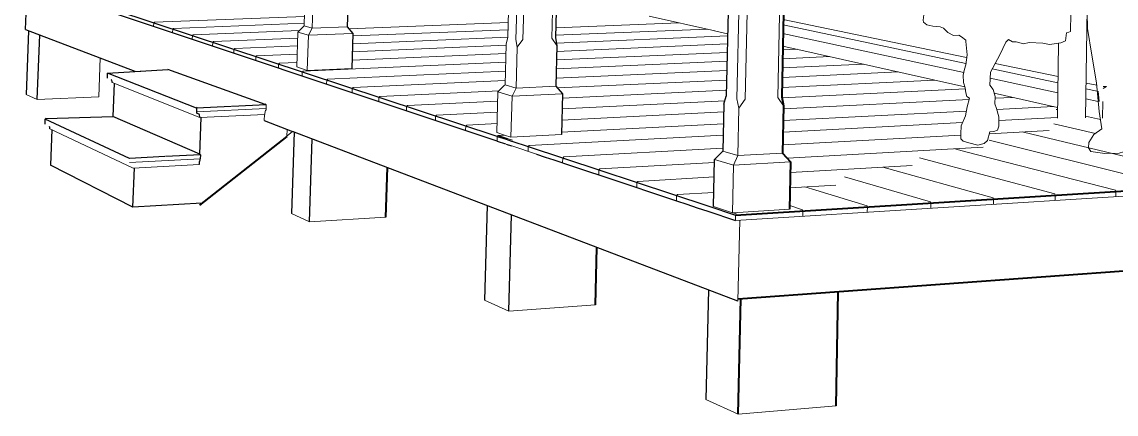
# Model space of a CAD drawing. Header units: inches. Extents: x -4969 to 16721, y 2489 to 24693.
# Drawn here: x 2098 to 2870, y 12420 to 12697 of the extents above; entities that cross this region are included whole.
import ezdxf

# ---------------------------------------------------------------- set-up
doc = ezdxf.new("R2010")
doc.units = ezdxf.units.IN
doc.header["$MEASUREMENT"] = 0
for name, color, linetype, lineweight in [('1', 1, 'Continuous', 9), ('2', 6, 'Continuous', 20), ('3', 3, 'Continuous', 30), ('4', 2, 'Continuous', 40)]:
    doc.layers.add(name, color=color, linetype=linetype, lineweight=lineweight)

# ---------------------------------------------------------------- blocks, each defined once
blk = doc.blocks.new('Frank and Olga')
at = {"layer": '2'}
for points in [[(2281.6, 11490.28), (2282.47, 11498.39), (2283.78, 11505.9), (2283.55, 11507.91), (2283.47, 11514.34), (2282.39, 11514.96), (2281.46, 11518.13), (2281.77, 11521.15), (2281.67, 11526.72), (2282.12, 11530.35), (2282.72, 11538.97), (2283.78, 11545.93), (2282.42, 11547.59), (2280.3, 11549.41), (2279.7, 11552.13), (2280.46, 11556.52), (2281.21, 11559.39), (2281.82, 11563.32), (2282.36, 11566.74), (2283.13, 11568.75), (2283.75, 11569.84), (2284.53, 11570.46), (2285.61, 11575.18), (2287.78, 11578.82), (2288.09, 11581.76), (2289.05, 11583.14), (2292.97, 11586.01), (2295.59, 11587.1), (2299.06, 11587.89), (2301.04, 11587.65), (2302.58, 11589.53), (2304.36, 11590.52), (2306.15, 11591.02), (2309.07, 11592.6), (2309.66, 11593.02), (2309.66, 11593.88), (2308.8, 11595.56), (2308.26, 11597.84), (2307.87, 11597.98), (2307.46, 11598.55), (2307.21, 11600.55), (2307.02, 11602.86), (2307.24, 11603.65), (2307.72, 11604.64), (2307.48, 11605.37), (2307.45, 11606.86), (2307.48, 11608.16), (2306.97, 11608.89), (2306.56, 11611.91), (2307.13, 11614.76), (2308.18, 11616.39), (2310.53, 11618.37), (2311.52, 11618.68), (2313.32, 11619.18), (2314, 11619.58), (2315.29, 11620.47), (2317.47, 11620.42), (2318.31, 11619.97), (2320.09, 11619.97), (2320.99, 11619.77), (2321.73, 11619.48), (2323.61, 11619.63), (2325.3, 11618.93), (2327.43, 11617.64), (2329.21, 11614.97), (2328.96, 11613.43), (2329.01, 11609.57), (2329.26, 11605.65), (2329.51, 11604.41), (2329.31, 11601.59), (2328.37, 11599.16), (2328.05, 11597.62), (2327.12, 11596.51), (2326.19, 11596.07), (2325.88, 11595.52), (2326.19, 11594.46), (2326.99, 11593.04), (2327.18, 11591.74), (2327.06, 11590.56), (2327.18, 11588.7), (2331.02, 11587.28), (2333.42, 11586.5), (2336, 11585.36), (2338.08, 11583.83), (2339.68, 11587.11), (2344.18, 11591.51), (2347.44, 11593.82), (2350.08, 11596.53), (2354.18, 11601.56), (2353.17, 11603.57), (2352.17, 11607.6), (2352.55, 11615.73), (2350.62, 11617.43), (2350.8, 11617.57), (2348.88, 11618.44), (2345.47, 11621.54), (2344.24, 11623.58), (2343.99, 11625.01), (2344.37, 11626.34), (2345.41, 11627.28), (2348.29, 11628.42), (2350.71, 11628.91), (2354.63, 11629.26), (2355.75, 11631.99), (2357.48, 11633.73), (2359.02, 11634.22), (2362.53, 11634.23), (2366.79, 11634), (2369.81, 11633.07), (2371.59, 11632.07), (2373.22, 11630.49), (2375.4, 11629), (2377.03, 11628.06), (2377.88, 11627.22), (2378.17, 11626.43), (2378.32, 11625.93), (2379.51, 11625.23), (2383.08, 11622.8), (2384.91, 11621.07), (2386.1, 11619.29), (2386.99, 11617.3), (2387.19, 11614.97), (2386.5, 11613.44), (2385.01, 11612), (2382.38, 11610.91), (2380.4, 11610.56), (2379.58, 11610.55), (2378.66, 11610.61), (2379.27, 11609.75), (2378.63, 11608.96), (2379.58, 11608.33), (2379.65, 11606.96), (2378.51, 11606.52), (2378.92, 11605.85), (2378.12, 11605.6), (2377.06, 11605.65), (2376.33, 11605.27), (2377.98, 11603.52), (2379.16, 11602.18), (2379.85, 11599.75), (2381.53, 11597.54), (2381.71, 11596.67), (2385.49, 11596.36), (2388.4, 11595.62), (2392.37, 11594.38), (2395.22, 11592.71), (2396.45, 11592.46), (2398.13, 11591.59), (2399.86, 11591.3), (2400.79, 11588.33), (2401.16, 11583.93), (2402.59, 11578.48), (2403.55, 11575.87), (2405.68, 11570.16), (2408.1, 11564.35), (2409.6, 11560.07), (2410.45, 11555.5), (2409.83, 11549.77), (2408.75, 11544.81), (2405.33, 11533.45), (2403.15, 11529.41), (2402.12, 11525.88), (2401.85, 11522.83), (2401.45, 11522.19), (2399.9, 11522.51), (2397.7, 11522.65), (2396.4, 11522.85), (2395.96, 11521.06), (2395.56, 11517.67), (2394.14, 11515.81), (2390.79, 11511.72), (2388.44, 11510.48), (2385.91, 11503.53), (2384.86, 11502.73), (2384.86, 11492.88), (2384.1, 11479.41), (2383.56, 11472.28), (2385.81, 11467.1), (2385.88, 11463.84), (2383.2, 11433.63), (2381.39, 11424.11), (2384.11, 11420.78), (2384.41, 11416.85), (2383.66, 11412.46), (2382.6, 11410.95), (2384.26, 11405.51), (2384.87, 11402.18), (2383.2, 11400.52), (2380.18, 11400.06), (2374.58, 11399.76), (2371.1, 11400.21), (2370.2, 11404.14), (2370.2, 11409.14), (2369.74, 11409.89), (2367.32, 11414.13), (2365.81, 11422.9), (2364.45, 11431.36), (2362.18, 11441.8), (2362.08, 11447.95), (2360.43, 11455.69), (2360.43, 11460.15), (2358.69, 11466.34), (2358.21, 11460.34), (2358.3, 11451.73), (2358.5, 11437.11), (2358.3, 11430.43), (2359.66, 11424.82), (2360.24, 11419.11), (2360.68, 11414.81), (2359.52, 11413.65), (2359.6, 11409), (2358.51, 11406.91), (2356.89, 11406.29), (2353.95, 11402.96), (2350.69, 11401.88), (2345.43, 11401.8), (2340.24, 11402.58), (2339.39, 11403.89), (2339.55, 11405.83), (2341.33, 11408.85), (2344.27, 11410.94), (2343.34, 11417.36), (2342.33, 11427.96), (2340.59, 11438.31), (2338.95, 11448.18), (2338.69, 11465.43), (2339, 11484.66), (2339, 11497.25), (2337.7, 11491.67), (2336.11, 11490.08), (2335.22, 11489.84), (2334.63, 11477.63), (2332.81, 11453.68), (2332.74, 11447.04), (2332.05, 11446.73), (2331.19, 11446.48), (2330.88, 11443.57), (2329.14, 11442.89), (2324.93, 11442.27), (2322.39, 11442.7), (2317.37, 11442.95), (2315.32, 11442.4), (2312.61, 11443.2), (2311.18, 11443.26), (2309.69, 11444.07), (2308.76, 11443.08), (2306.58, 11438.36), (2303.1, 11432.01), (2302.79, 11427.14), (2304.03, 11425.59), (2304.8, 11422.88), (2304.72, 11420.17), (2305.34, 11418.54), (2306.12, 11415.45), (2306.19, 11411.96), (2305.65, 11410.43), (2304.25, 11410.01), (2302.77, 11409.88), (2301.91, 11406.66), (2300.76, 11405.52), (2298.37, 11404.88), (2295.06, 11405.77), (2292.94, 11406.33), (2292.03, 11407.25), (2292.03, 11409.11), (2292.24, 11412.11), (2293.79, 11415.79), (2294.46, 11419.08), (2295.24, 11422.37), (2294.27, 11422.95), (2293.98, 11424.3), (2293.69, 11426.14), (2293.11, 11428.08), (2292.92, 11430.79), (2293.4, 11433.01), (2293.88, 11434.66), (2294.37, 11438.43), (2293.98, 11443.27), (2293.88, 11443.76), (2292.34, 11445.01), (2291.37, 11445.69), (2289.34, 11445.5), (2287.3, 11446.66), (2285.66, 11448.3), (2284.4, 11448.79), (2281.69, 11448.98), (2279.46, 11449.56), (2278.21, 11450.43), (2278.1, 11451.28), (2279.43, 11462.18), (2281.01, 11478.63), (2281.61, 11494.72)], [(2391.18, 11563.94), (2392.97, 11562.33), (2393.03, 11559.29), (2393.16, 11553.72), (2392.79, 11550.25), (2394.15, 11547.27), (2394.95, 11545.48), (2394.46, 11543.87), (2394.89, 11542.75), (2394.15, 11541.02), (2394.21, 11539.1), (2392.04, 11534.45), (2389.07, 11528.44), (2388.02, 11535.13), (2387.77, 11545.73), (2388.95, 11553.53), (2390.37, 11559.23), (2391.18, 11563.94)], [(2293.96, 11536.54), (2293.96, 11539.56), (2294.62, 11541.72), (2295.45, 11545.62), (2297.02, 11544.98), (2299.72, 11544.43), (2298.88, 11542.19), (2297.56, 11540.8), (2296.09, 11540.02), (2295, 11537.54), (2293.96, 11536.54)]]:
    blk.add_lwpolyline(points, dxfattribs=at)

msp = doc.modelspace()

# ---------------------------------------------------------------- linework, layer by layer
at = {"layer": '1'}
for p, q in [((2641.5643463, 13129.3359749), (2631.4254964, 12643.8586521)), ((2458.1862351, 13105.8589401), (2446.6712797, 12684.9966658)), ((2463.0289652, 13105.9283674), (2451.5809641, 12684.8752852)), ((2483.0378622, 13105.4444476), (2471.9235938, 12685.7212941)), ((2303.691595, 12717.5762138), (2302.8896843, 12692.8150312)), ((2849.8036853, 12706.9418654), (2848.774051, 12629.5559126)), ((2297.2790868, 12701.1995028), (2191.5237292, 12697.167964)), ((2540.7615754, 12701.4257684), (2586.9679106, 12691.1170478)), ((2635.3744919, 12698.9988151), (2764.8234398, 12672.109651)), ((2190.9100817, 12694.1615242), (2191.0004344, 12696.650884)), ((2204.3124702, 12689.6865383), (2204.4032107, 12692.2196156)), ((2204.4032107, 12692.2196156), (2204.9343411, 12692.7461135)), ((2297.1203428, 12696.3287299), (2204.9343411, 12692.7461135)), ((2293.7436401, 12691.1371631), (2218.8199402, 12688.1676464)), ((2297.0614879, 12694.5228757), (2302.8896843, 12692.8150312)), ((2300.1675295, 12687.9339937), (2302.8896843, 12692.8150312)), ((2302.8896843, 12692.8150312), (2327.5245228, 12693.7864615)), ((2441.2335351, 12696.9827595), (2328.6350091, 12692.5200434)), ((2441.0915209, 12691.8301529), (2331.4948147, 12687.3984949)), ((2581.7707301, 12692.2765486), (2474.6626735, 12687.8560527)), ((2561.8794159, 12696.7143383), (2474.803505, 12693.1933324)), ((2635.2960843, 12695.226798), (2764.3001054, 12668.0276423)), ((2218.1896433, 12685.0530243), (2218.2807425, 12687.6313821)), ((2218.2807425, 12687.6313821), (2218.8199402, 12688.1676464)), ((2232.6587101, 12682.8776929), (2233.2062169, 12683.4240922)), ((2292.6329925, 12685.8270763), (2233.2062169, 12683.4240922)), ((2292.774446, 12690.1481447), (2300.1675295, 12687.9339937)), ((2299.360599, 12663.0864546), (2300.1675295, 12687.9339937)), ((2300.1675295, 12687.9339937), (2331.551173, 12689.1943985)), ((2440.9394631, 12686.4642497), (2331.3235265, 12681.9402502)), ((2446.6712797, 12684.9966658), (2447.6091838, 12679.4786377)), ((2451.5809641, 12684.8752852), (2447.6091838, 12679.4786377)), ((2471.9235938, 12685.7212941), (2475.5860761, 12680.664974)), ((2595.9912757, 12687.4125652), (2475.2932492, 12682.3261184)), ((2586.8415556, 12690.9806531), (2596.0249024, 12688.9305348)), ((2635.1702134, 12689.171423), (2762.7628178, 12661.6308018)), ((2232.5672851, 12680.2524065), (2232.6587101, 12682.8776929)), ((2247.4729661, 12675.2754793), (2247.5646796, 12677.949434)), ((2247.5646796, 12677.949434), (2248.1207478, 12678.5063578)), ((2292.4532385, 12680.3360203), (2248.1207478, 12678.5063578)), ((2439.7136698, 12680.8267265), (2331.1450026, 12676.2514342)), ((2447.6091838, 12679.4786377), (2446.821204, 12650.6385764)), ((2595.7335683, 12675.7792043), (2475.317757, 12670.4811418)), ((2595.8652012, 12681.721342), (2475.4773575, 12676.538646)), ((2645.1884185, 12677.9551219), (2634.92768, 12677.5036693)), ((2634.9844156, 12680.2330946), (2763.5625189, 12651.5289276)), ((2829.6702382, 12682.4138893), (2828.9270095, 12629.3116971)), ((2152.2032334, 12644.4978171), (2153.2309528, 12671.8443449)), ((2262.93632, 12670.112348), (2263.0282798, 12672.8368094)), ((2263.0282798, 12672.8368094), (2263.5931728, 12673.4046703)), ((2292.2658908, 12674.6129937), (2263.5931728, 12673.4046703)), ((2279.0813986, 12667.5292764), (2279.6553916, 12668.1085114)), ((2292.0704578, 12668.64298), (2279.6553916, 12668.1085114)), ((2439.3845067, 12668.9001484), (2296.341783, 12662.6065456)), ((2439.5526388, 12674.992087), (2330.9587747, 12670.3171218)), ((2595.5960012, 12669.5691845), (2475.1509601, 12664.1505031)), ((2668.1343589, 12672.8326004), (2634.7994104, 12671.3329)), ((2784.999213, 12667.9187349), (2829.338454, 12658.708578)), ((2182.1879047, 12662.6993433), (2181.6195497, 12662.2619095)), ((2278.9892401, 12664.7523638), (2279.0813986, 12667.5292764)), ((2439.2087929, 12662.533507), (2313.6894504, 12656.8865387)), ((2595.4520893, 12663.0727501), (2474.9764688, 12657.5278301)), ((2716.7069762, 12661.9891015), (2634.5247056, 12658.1174504)), ((2691.9568112, 12667.5144036), (2634.6652253, 12664.8775443)), ((2782.9061709, 12664.104747), (2829.2771413, 12654.3279103)), ((2161.6799229, 12654.5240352), (2223.56082, 12629.7362051)), ((2313.0039941, 12653.3950191), (2313.0963815, 12656.283135)), ((2313.0963815, 12656.283135), (2313.6894504, 12656.8865387)), ((2439.024973, 12655.8731537), (2331.7384979, 12650.9352673)), ((2438.9442077, 12652.9467837), (2446.821204, 12650.6385764)), ((2595.3013833, 12656.2696185), (2475.9895402, 12650.6487732)), ((2742.4401216, 12656.2443558), (2634.3773921, 12651.030518)), ((2781.4421018, 12657.5989138), (2829.1787082, 12647.295058)), ((2856.6266118, 12652.5611887), (2849.1008952, 12654.1210863)), ((2331.0430233, 12647.3718836), (2331.1354261, 12650.3190088)), ((2331.1354261, 12650.3190088), (2331.7384979, 12650.9352673)), ((2349.9189353, 12644.1087455), (2350.532339, 12644.7384168)), ((2434.7467656, 12648.7058039), (2350.532339, 12644.7384168)), ((2433.9246331, 12647.8751438), (2443.9188257, 12644.8819879)), ((2443.1248765, 12615.9248128), (2443.9188257, 12644.8819879)), ((2443.9188257, 12644.8819879), (2446.821204, 12650.6385764)), ((2443.9188257, 12644.8819879), (2479.6046897, 12646.586849)), ((2446.821204, 12650.6385764), (2474.8295621, 12651.9521061)), ((2595.1433905, 12649.1375459), (2479.5254368, 12643.5591817)), ((2763.9139908, 12650.0046855), (2634.4171531, 12643.602067)), ((2784.2857923, 12646.902601), (2829.033399, 12636.9130091)), ((2849.0481841, 12650.1593916), (2857.0144283, 12648.4797919)), ((2857.6975963, 12648.3357531), (2858.2963324, 12641.0100741)), ((2857.7013509, 12648.3349615), (2858.2998543, 12641.0121162)), ((2857.8557196, 12646.4010775), (2857.8594742, 12646.4002809)), ((2857.9664945, 12645.0457202), (2857.9702492, 12645.0449201)), ((2863.6494872, 12651.7471769), (2861.1137558, 12651.6201013)), ((2863.6438882, 12651.7468963), (2861.1587731, 12650.3212879)), ((2861.1587731, 12650.3212879), (2861.1625261, 12650.3205036)), ((2863.6494872, 12651.7471769), (2861.1625261, 12650.3205036)), ((2863.60938, 12651.7241689), (2863.6094178, 12651.727122)), ((2269.7424148, 12639.3761332), (2270.3976787, 12638.807918)), ((2270.3059356, 12636.0656899), (2270.3976787, 12638.807918)), ((2349.8265946, 12641.1001496), (2349.9189353, 12644.1087455)), ((2369.4017744, 12634.5641016), (2369.4939658, 12637.6367868)), ((2369.4939658, 12637.6367868), (2370.1180459, 12638.2804662)), ((2433.7434431, 12641.3502805), (2370.1180459, 12638.2804662)), ((2594.1501074, 12641.6111725), (2479.325838, 12635.9339992)), ((2766.4954994, 12642.4905616), (2635.5436793, 12635.8517103)), ((2797.0992825, 12644.0420785), (2784.9312776, 12643.4251984)), ((2826.1601394, 12637.5544444), (2786.1946115, 12635.4755634)), ((2848.953283, 12643.0267536), (2857.712225, 12641.1361526)), ((2858.1183096, 12643.1882258), (2858.1220644, 12643.1874209)), ((2858.2963324, 12641.0100741), (2858.2998543, 12641.0121162)), ((2860.9725044, 12641.1474801), (2860.8210665, 12629.3949819)), ((2860.9762714, 12641.1476749), (2860.824835, 12629.3951842)), ((2270.3059356, 12636.0656899), (2221.0871751, 12633.7104053)), ((2223.56082, 12629.7362051), (2269.410945, 12631.9585752)), ((2269.0149961, 12627.6675265), (2269.1583014, 12631.9463294)), ((2269.410945, 12631.9585752), (2269.4507098, 12632.83578)), ((2269.4507098, 12632.83578), (2269.5463048, 12633.6406294)), ((2269.5463048, 12633.6406294), (2269.6895708, 12634.3043492)), ((2269.6895708, 12634.3043492), (2269.8682798, 12634.7701669)), ((2269.8682798, 12634.7701669), (2270.0314721, 12634.9572347)), ((2270.2692323, 12634.9686519), (2270.3059356, 12636.0656899)), ((2389.8196818, 12627.7466714), (2389.9116254, 12630.8862355)), ((2389.9116254, 12630.8862355), (2390.5467426, 12631.5445585)), ((2433.5301614, 12633.6697566), (2390.5467426, 12631.5445585)), ((2593.3723697, 12633.7137557), (2479.116096, 12627.9213169)), ((2764.6677022, 12634.3558013), (2635.3732083, 12627.6303086)), ((2828.9344379, 12629.8424369), (2787.5314322, 12627.6348261)), ((2829.0129839, 12635.4543969), (2827.9776006, 12635.4001534)), ((2827.9776006, 12635.4001534), (2829.0089842, 12635.1686225)), ((2848.7896478, 12630.7281467), (2859.2026095, 12628.3905858)), ((2860.824835, 12629.3951842), (2860.8210665, 12629.3949819)), ((2117.7267487, 12621.8565005), (2176.4074212, 12594.1172432)), ((2285.2006018, 12621.4919913), (2285.0297531, 12616.3023655)), ((2411.1359343, 12620.6292886), (2411.2275187, 12623.8387073)), ((2411.2275187, 12623.8387073), (2411.874051, 12624.5123537)), ((2433.3060402, 12625.5988891), (2411.874051, 12624.5123537)), ((2593.188585, 12625.4359973), (2478.8954174, 12619.4908264)), ((2761.9820863, 12626.2725335), (2635.2048908, 12619.5127657)), ((2826.4388419, 12625.3602269), (2855.6575139, 12618.5851673)), ((2285.0497749, 12616.9105393), (2289.0329406, 12620.029782)), ((2433.4111534, 12613.1917119), (2433.5022529, 12616.474164)), ((2433.5022529, 12616.474164), (2434.1605962, 12617.1638618)), ((2438.6379031, 12617.3967572), (2434.1605962, 12617.1638618)), ((2440.4301704, 12615.0966094), (2444.2581415, 12613.8344212)), ((2593.0071214, 12617.2627781), (2456.0564476, 12609.9605598)), ((2760.6274516, 12617.2865406), (2635.0160469, 12610.4052825)), ((2780.6617436, 12613.7565742), (2912.2130748, 12581.1037559)), ((2823.0487908, 12620.7061133), (2780.7235427, 12618.3874469)), ((2803.9506151, 12619.6598749), (2953.9256188, 12583.7009871)), ((2455.3866494, 12609.2550893), (2456.0564476, 12609.9605598)), ((2592.8035273, 12608.0927916), (2480.3976895, 12601.9349624)), ((2776.4718985, 12608.762623), (2638.2923534, 12600.9794386)), ((2756.5286945, 12607.63929), (2764.2970055, 12605.6406732)), ((2223.8226669, 12600.71982), (2173.8548854, 12598.079202)), ((2479.6255257, 12597.777948), (2479.7152579, 12601.2118736)), ((2479.7152579, 12601.2118736), (2480.3976895, 12601.9349624)), ((2586.9021013, 12600.2128883), (2600.2331916, 12596.1992491)), ((2600.2331916, 12596.1992491), (2640.5454926, 12598.4868897)), ((2731.5047209, 12601.2961728), (2826.9942468, 12575.7976064)), ((2764.2970055, 12605.6406732), (2869.9068722, 12578.4695606)), ((2176.4074212, 12594.1172432), (2222.9546045, 12596.6056381)), ((2505.1268964, 12589.2635852), (2505.2156702, 12592.781251)), ((2505.2156702, 12592.781251), (2505.9111899, 12593.5228573)), ((2586.8543688, 12598.0821116), (2505.9111899, 12593.5228573)), ((2726.4032394, 12595.9237555), (2640.3904912, 12590.9383956)), ((2705.5395592, 12594.7144818), (2783.4620656, 12573.0870755)), ((2531.8870265, 12580.3289496), (2531.9746368, 12583.9345412)), ((2531.9746368, 12583.9345412), (2532.6837213, 12584.6956347)), ((2586.6245294, 12587.8220822), (2532.6837213, 12584.6956347)), ((2678.5790927, 12587.8804993), (2739.2968137, 12570.3371265)), ((2560.0876875, 12574.6401613), (2560.8108365, 12575.4217897)), ((2586.3809374, 12576.948132), (2560.8108365, 12575.4217897)), ((2672.4348672, 12582.0849032), (2640.1691437, 12580.1588826)), ((2650.5649745, 12580.7794354), (2658.2795276, 12578.455117)), ((2658.2795276, 12578.455117), (2694.4845802, 12567.5468932)), ((2827.2615709, 12574.9846497), (2826.9942468, 12575.7976064)), ((2870.181802, 12577.6629823), (2869.9068722, 12578.4695606)), ((2870.1358167, 12573.9950261), (2870.181802, 12577.6629823)), ((2560.0014736, 12570.9421365), (2560.0876875, 12574.6401613)), ((2639.9108433, 12567.5797811), (2649.0110436, 12564.7154838)), ((2694.727558, 12566.714187), (2694.4845802, 12567.5468932)), ((2739.5481704, 12569.5111083), (2739.2968137, 12570.3371265)), ((2739.4841626, 12565.7620491), (2739.5481704, 12569.5111083)), ((2783.7215348, 12572.2676396), (2783.4620656, 12573.0870755)), ((2783.6637025, 12568.5460103), (2783.7215348, 12572.2676396)), ((2827.2097443, 12571.2900518), (2827.2615709, 12574.9846497)), ((2586.1575826, 12566.9775771), (2599.4957406, 12562.5788307)), ((2599.4957406, 12562.5788307), (2599.7205479, 12562.5927943)), ((2599.7205479, 12562.5927943), (2602.1349318, 12561.7967431)), ((2601.549507, 12557.0701359), (2601.6333308, 12560.9048682)), ((2601.6333308, 12560.9048682), (2602.1349318, 12561.7967431)), ((2649.245367, 12563.8759815), (2649.0110436, 12564.7154838)), ((2649.1684758, 12560.0708317), (2649.245367, 12563.8759815)), ((2694.6571991, 12562.9372908), (2694.727558, 12566.714187)), ((2603.3804773, 12500.0920618), (2604.6241034, 12557.2638807))]:
    msp.add_line(p, q, dxfattribs=at)
at = {"layer": '2'}
for p, q in [((2613.3418802, 13129.8891236), (2602.6838828, 12642.8871376)), ((2619.0183536, 13129.9818209), (2608.4527543, 12642.7243199)), ((2452.4793942, 13105.0085286), (2440.9441533, 12686.4833183)), ((2297.8631077, 12719.1191193), (2297.0614879, 12694.5228757)), ((2191.0004344, 12696.650884), (2191.5237292, 12697.167964)), ((2292.774446, 12690.1481447), (2297.0614879, 12694.5228757)), ((2291.9679497, 12665.5116014), (2292.774446, 12690.1481447)), ((2439.7339997, 12681.5633407), (2440.9441533, 12686.4833183)), ((2439.7339997, 12681.5633407), (2438.9442077, 12652.9467837)), ((2291.9679497, 12665.5116014), (2299.360599, 12663.0864546)), ((2295.666099, 12659.1840497), (2295.7584023, 12662.0154726)), ((2295.7584023, 12662.0154726), (2296.341783, 12662.6065456)), ((2299.360599, 12663.0864546), (2330.7751879, 12664.466973)), ((2433.9246331, 12647.8751438), (2438.4049883, 12652.4019712)), ((2438.4049883, 12652.4019712), (2438.9442077, 12652.9467837)), ((4158.0530848, 12655.1527677), (2601.549507, 12557.0701359)), ((2108.6819978, 12642.5065916), (2100.8996563, 12646.0001574)), ((2433.1284629, 12619.2041203), (2433.9246331, 12647.8751438)), ((2152.2032334, 12644.4978171), (2108.6819978, 12642.5065916)), ((2602.6838828, 12642.8871376), (2603.9938177, 12636.4349225)), ((2608.4527543, 12642.7243199), (2603.9938177, 12636.4349225)), ((2631.4254964, 12643.8586521), (2635.5887562, 12638.02566)), ((2860.9762714, 12641.1476749), (2860.9725044, 12641.1474801)), ((2603.9938177, 12636.4349225), (2603.2631784, 12602.9721152)), ((2433.1284629, 12619.2041203), (2438.6379031, 12617.3967572)), ((2443.1248765, 12615.9248128), (2438.6379031, 12617.3967572)), ((2443.1248765, 12615.9248128), (2478.850966, 12617.7926699)), ((2443.7612075, 12609.7522774), (2461.2730564, 12603.9054453)), ((2455.2961396, 12605.9010101), (2455.3866494, 12609.2550893)), ((2592.7585393, 12606.0665094), (2603.2631784, 12602.9721152)), ((2600.2331916, 12596.1992491), (2603.2631784, 12602.9721152)), ((2603.2631784, 12602.9721152), (2634.8984519, 12604.7339627)), ((2599.4957406, 12562.5788307), (2600.2331916, 12596.1992491)), ((2300.8646664, 12556.2339967), (2288.16608, 12561.9345108)), ((2599.7205479, 12562.5927943), (2639.8596354, 12565.0859837)), ((2354.8630064, 12559.4875242), (2300.8646664, 12556.2339967)), ((2441.5968559, 12493.0580024), (2424.5513066, 12500.7099087)), ((2502.8056347, 12497.4295934), (2441.5968559, 12493.0580024)), ((2603.5719352, 12420.3458764), (2580.747963, 12430.5917707)), ((2672.5985182, 12426.2060715), (2603.5719352, 12420.3458764))]:
    msp.add_line(p, q, dxfattribs=at)
at = {"layer": '3'}
for p, q in [((2605.7680829, 13128.7547291), (2595.0490622, 12644.8794025)), ((2485.6747415, 13105.1949256), (2474.6178545, 12686.1574881)), ((2433.4111534, 12613.1917119), (2097.8929162, 12725.2194588)), ((2433.5022529, 12616.474164), (2097.9794612, 12727.4057731)), ((2100.4223493, 12691.9932015), (2101.5837261, 12721.4318661)), ((2328.3022137, 12718.4538238), (2327.5245228, 12693.7864615)), ((2100.4223493, 12691.9932015), (2177.7070152, 12662.5056267)), ((2102.6765805, 12691.133111), (2100.8996563, 12646.0001574)), ((2327.5245228, 12693.7864615), (2327.5526823, 12693.754348)), ((2327.5526823, 12693.754348), (2331.551173, 12689.1943985)), ((2108.6819978, 12642.5065916), (2110.4668464, 12688.1607742)), ((2331.551173, 12689.1943985), (2330.7751879, 12664.466973)), ((2474.6178545, 12686.1574881), (2475.5860761, 12680.664974)), ((2475.5860761, 12680.664974), (2474.8295621, 12651.9521061)), ((2158.2185445, 12658.6595168), (2158.3136535, 12661.2032023)), ((2158.3136535, 12661.2032023), (2200.942453, 12663.7932875)), ((2221.1843427, 12636.4733482), (2158.3136535, 12661.2032023)), ((2269.5134394, 12639.0634335), (2200.942453, 12663.7932875)), ((2158.1179831, 12658.6994225), (2158.0799364, 12657.6819621)), ((2158.2202035, 12658.7038868), (2158.1179831, 12658.6994225)), ((2158.2199302, 12658.6965769), (2158.1179831, 12658.6994225)), ((2158.2185445, 12658.6595168), (2158.1179831, 12658.6994225)), ((2161.3512087, 12656.1240516), (2161.0266724, 12656.508437)), ((2161.6593943, 12655.3436283), (2161.3512087, 12656.1240516)), ((2161.6799229, 12654.5240352), (2161.6593943, 12655.3436283)), ((2163.0029223, 12653.9940771), (2162.1291613, 12630.5168562)), ((2474.8295621, 12651.9521061), (2479.6046897, 12646.586849)), ((2479.6046897, 12646.586849), (2478.850966, 12617.7926699)), ((2593.494816, 12639.2288026), (2595.0490622, 12644.8794025)), ((2245.6061034, 12637.6318615), (2221.1843427, 12636.4733482)), ((2221.6422935, 12637.0987476), (2221.1843427, 12636.4733482)), ((2270.3976787, 12638.807918), (2246.1590546, 12637.6580923)), ((2593.494816, 12639.2288026), (2592.7585393, 12606.0665094)), ((2114.9959561, 12629.0941655), (2162.1291613, 12630.5168562)), ((2223.5226304, 12603.8355745), (2162.1291613, 12630.5168562)), ((2221.0871751, 12633.7104053), (2221.0482989, 12632.605079)), ((2221.1843427, 12636.4733482), (2221.0871751, 12633.7104053)), ((2222.4048251, 12632.4896962), (2221.8688479, 12632.6444815)), ((2222.9522101, 12632.0555212), (2222.4048251, 12632.4896962)), ((2223.3471023, 12631.4130893), (2222.9522101, 12632.0555212)), ((2223.555892, 12630.6173413), (2223.3471023, 12631.4130893)), ((2223.5226304, 12603.8355745), (2224.4318457, 12629.778424)), ((2223.56082, 12629.7362051), (2223.555892, 12630.6173413)), ((2114.1601946, 12626.0793685), (2114.1202933, 12625.0531502)), ((2114.2573857, 12626.0840557), (2114.1601946, 12626.0793685)), ((2114.2570861, 12626.0763499), (2114.1601946, 12626.0793685)), ((2114.2554662, 12626.0346827), (2114.1601946, 12626.0793685)), ((2114.2554662, 12626.0346827), (2114.3552121, 12628.6002641)), ((2114.9959561, 12629.0941655), (2114.3552121, 12628.6002641)), ((2173.9574222, 12600.8679911), (2114.3552121, 12628.6002641)), ((2117.3996713, 12623.4715012), (2117.3466326, 12623.5349526)), ((2117.7075449, 12622.6833107), (2117.3996713, 12623.4715012)), ((2117.7267487, 12621.8565005), (2117.7075449, 12622.6833107)), ((2269.0149961, 12627.6675265), (2289.0329406, 12620.029782)), ((2119.0445501, 12621.2335555), (2118.0706354, 12596.0712206)), ((2290.0559207, 12619.6394692), (2288.16608, 12561.9345108)), ((2603.3804773, 12500.0920618), (2289.0329406, 12620.029782)), ((2300.8646664, 12556.2339967), (2302.7562913, 12614.7937076)), ((2433.5022529, 12616.474164), (2439.7685261, 12614.4023889)), ((2434.1605962, 12617.1638618), (2440.4301704, 12615.0966094)), ((2439.7685261, 12614.4023889), (2443.5944864, 12613.1374378)), ((2433.4111534, 12613.1917119), (2439.3174043, 12611.2196438)), ((2439.8577639, 12611.0392231), (2443.5036434, 12609.8218834)), ((2443.6368174, 12613.1396696), (2455.3866494, 12609.2550893)), ((2455.3866494, 12609.2550893), (2582.1241185, 12567.3547563)), ((2586.9021013, 12600.2128883), (2592.7585393, 12606.0665094)), ((2198.7515537, 12602.1679462), (2173.9574222, 12600.8679911)), ((2223.9196262, 12603.4875071), (2199.3129189, 12602.1973786)), ((2223.2285124, 12598.9649752), (2223.0895356, 12598.3000587)), ((2223.4006275, 12599.4284299), (2223.2285124, 12598.9649752)), ((2223.2629662, 12604.0632359), (2223.9196262, 12603.4875071)), ((2223.5477889, 12599.6000801), (2223.4006275, 12599.4284299)), ((2223.7838794, 12599.612596), (2223.8226669, 12600.71982)), ((2223.9196262, 12603.4875071), (2223.8226669, 12600.71982)), ((2461.2730564, 12603.9054453), (2467.3194428, 12601.8866861)), ((2467.3194428, 12601.8866861), (2473.4365169, 12599.8443257)), ((2473.4365169, 12599.8443257), (2485.8877455, 12595.6871266)), ((2586.1575826, 12566.9775771), (2586.9021013, 12600.2128883)), ((2176.2899273, 12566.4105089), (2118.0706354, 12596.0712206)), ((2176.2899273, 12566.4105089), (2177.3069321, 12594.1653308)), ((2222.9955594, 12597.4905561), (2222.9546045, 12596.6056381)), ((2223.0895356, 12598.3000587), (2222.9955594, 12597.4905561)), ((2485.8877455, 12595.6871266), (2492.2244832, 12593.5714253)), ((2492.2244832, 12593.5714253), (2498.6370767, 12591.4303973)), ((2498.6370767, 12591.4303973), (2505.1268964, 12589.2635852)), ((2505.1268964, 12589.2635852), (2531.8870265, 12580.3289496)), ((2531.8870265, 12580.3289496), (2538.7847298, 12578.0259539)), ((2538.7847298, 12578.0259539), (2552.8403074, 12573.3330968)), ((2224.9035239, 12569.2109302), (2176.2899273, 12566.4105089)), ((2426.421325, 12567.6099348), (2424.5513066, 12500.7099087)), ((2552.8403074, 12573.3330968), (2560.0014736, 12570.9421365)), ((2560.0014736, 12570.9421365), (2567.2538224, 12568.5207322)), ((2567.2538224, 12568.5207322), (2574.5991065, 12566.0682988)), ((2441.5968559, 12493.0580024), (2443.4583548, 12561.1095419)), ((2574.5991065, 12566.0682988), (2582.0391239, 12563.584236)), ((2582.0391239, 12563.584236), (2601.549507, 12557.0701359)), ((2582.1241185, 12567.3547563), (2601.6333308, 12560.9048682)), ((2582.4897334, 12508.0628199), (2580.747963, 12430.5917707))]:
    msp.add_line(p, q, dxfattribs=at)
at = {"layer": '4'}
for p, q in [((2644.3128386, 13129.0032048), (2634.2404609, 12644.4430578)), ((2601.6333308, 12560.9048682), (4157.9603074, 12658.0236672)), ((2634.2404609, 12644.4430578), (2635.5887562, 12638.02566)), ((2635.5887562, 12638.02566), (2634.8984519, 12604.7339627)), ((2285.0297531, 12616.3023655), (2223.3794801, 12568.0172846)), ((4154.7925478, 12613.169491), (2603.4138735, 12501.6273462)), ((2634.8984519, 12604.7339627), (2640.5454926, 12598.4868897)), ((2640.5454926, 12598.4868897), (2639.8596354, 12565.0859837)), ((2354.8630064, 12559.4875242), (2355.9286328, 12594.5060664)), ((2502.8056347, 12497.4295934), (2503.8313781, 12538.0745191)), ((2672.5985182, 12426.2060715), (2674.1525855, 12506.7133692)), ((2603.5719352, 12420.3458764), (2605.3375919, 12501.765659))]:
    msp.add_line(p, q, dxfattribs=at)

# ---------------------------------------------------------------- block references
at = {"layer": '3', "xscale": 1.90519682658932, "yscale": 1.90519682658932, "zscale": 1.90519682658932}
msp.add_blockref('Frank and Olga', (-1606.1350029, -9118.2993148), dxfattribs=at)

doc.saveas('drawing.dxf')
